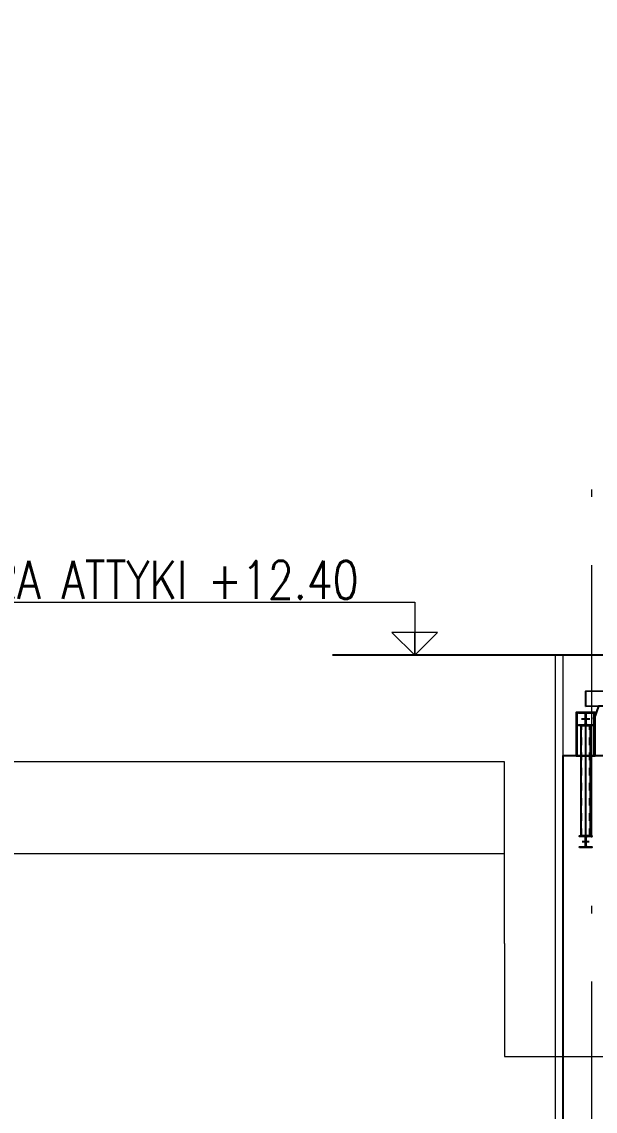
# Model space of a CAD drawing. Extents: x 6529560 to 6558080, y 5579316 to 5588131.
# Drawn here: x 6543714.84 to 6543722.41, y 5579491.43 to 5579505.82 of the extents above; entities that cross this region are included whole.
import ezdxf

# ---------------------------------------------------------------- set-up
doc = ezdxf.new("R2010")
doc.units = 0
doc.header["$MEASUREMENT"] = 0
for name, pattern in [('ACAD_ISO05W100', [33, 24, -3, 0, -3, 0, -3]), ('ACAD_ISO10W100', [18, 12, -3, 0, -3]), ('GR_SOLID', [0]), ('HIDDEN', [0.375, 0.25, -0.125])]:
    doc.linetypes.add(name, pattern=pattern)
doc.layers.get('0').update_dxf_attribs({"color": 2, "linetype": 'CONTINUOUS', "lineweight": 5})
for name, color, linetype, lineweight in [('arch_opisy', 20, 'CONTINUOUS', 13), ('arch_osie', 181, 'CONTINUOUS', 5), ('SYMBOL_N0', 7, 'GR_SOLID', 18), ('W_BETON_N6', 94, 'GR_SOLID', 18)]:
    doc.layers.add(name, color=color, linetype=linetype, lineweight=lineweight)
for name, color, linetype in [('Dachblech_Schnitt', 40, 'CONTINUOUS'), ('Kon', 3, 'CONTINUOUS'), ('KONS_KW_010T', 2, 'CONTINUOUS'), ('KONS_KW_030D', 1, 'CONTINUOUS'), ('KONS_KW_301L', 1, 'CONTINUOUS'), ('Os1', 6, 'CONTINUOUS'), ('P', 9, 'HIDDEN'), ('RASTER_1_N0', 160, 'ACAD_ISO05W100'), ('Zb', 2, 'CONTINUOUS')]:
    doc.layers.add(name, color=color, linetype=linetype)
doc.styles.add('ROMAN', font='romans.shx', dxfattribs={"width": 0.8})

# ---------------------------------------------------------------- blocks, each defined once
blk = doc.blocks.new('HA160Z')
blk.add_lwpolyline([(80, 76), (80, 67), (18, 67, 0.4142136), (3, 52), (3, -52, 0.4142136), (18, -67), (80, -67), (80, -76), (-80, -76), (-80, -67), (-18, -67, 0.4142136), (-3, -52), (-3, 52, 0.4142136), (-18, 67), (-80, 67), (-80, 76)], format="xyb", close=True)
at = {"layer": 'Os1'}
for p, q in [((-48, 0), (48, 0)), ((0, 83.6), (0, -83.6))]:
    blk.add_line(p, q, dxfattribs=at)
blk = doc.blocks.new('HA180Z')
blk.add_lwpolyline([(90, 85.5), (90, 76), (18, 76, 0.41421356), (3, 61), (3, -61, 0.41421356), (18, -76), (90, -76), (90, -85.5), (-90, -85.5), (-90, -76), (-18, -76, 0.41421356), (-3, -61), (-3, 61, 0.41421356), (-18, 76), (-90, 76), (-90, 85.5)], format="xyb", close=True)
at = {"layer": 'Os1'}
for p, q in [((-54, 0), (54, 0)), ((0, 94.05), (0, -94.05))]:
    blk.add_line(p, q, dxfattribs=at)
blk = doc.blocks.new('Z$W@#506631A6')
at = {"layer": 'Kon'}
blk.add_lwpolyline([(60, -1631), (-60, -1631), (-60, -171), (60, -171)], close=True, dxfattribs=at)
at = {"layer": 'Os1'}
blk.add_line((0, -1631), (0, -171), dxfattribs=at)
at = {"layer": 'P'}
for p, q in [((-55, -1631), (-55, -171)), ((55, -1631), (55, -171))]:
    blk.add_line(p, q, dxfattribs=at)
at = {"layer": 'Kon'}
blk.add_blockref('HA180Z', (0, -86), dxfattribs=at)
at = {"layer": 'Kon', "rotation": 180}
blk.add_blockref('HA160Z', (0, -1707), dxfattribs=at)

msp = doc.modelspace()

# ---------------------------------------------------------------- linework, layer by layer
at = {"color": 1, "extrusion": (0, 0, -1)}
msp.add_lwpolyline([(-6543713.6269, 5579498.1549), (-6543720.0264, 5579498.1549), (-6543720.0264, 5579497.4549)], dxfattribs=at)
at = {"color": 1}
for points in [[(6543720.0264, 5579497.7549), (6543719.7264, 5579497.7549), (6543720.0264, 5579497.4549), (6543720.0264, 5579497.7549)], [(6543720.0264, 5579497.7549), (6543720.0264, 5579497.4549), (6543720.3265, 5579497.7549), (6543720.0264, 5579497.7549)]]:
    msp.add_lwpolyline(points, dxfattribs=at)
at = {"layer": 'arch_opisy'}
for points, elevation in [([(6543721.2115, 5579494.2471), (6543721.2115, 5579496.0471), (6543713.4874, 5579496.0471)], -6.555), ([(6543721.2115, 5579493.6471), (6543721.2115, 5579494.8321), (6543713.4874, 5579494.8321)], -6.555), ([(6543721.2115, 5579493.6471), (6543721.2115, 5579492.1537), (6543724.1969, 5579492.1537)], -6.5181)]:
    msp.add_lwpolyline(points, dxfattribs=dict(at, elevation=elevation))
at = {"layer": 'arch_osie', "linetype": 'ACAD_ISO10W100', "ltscale": 0.3, "extrusion": (8.0265e-10, -4.94832e-09, 1), "elevation": 0}
msp.add_lwpolyline([(6543722.3652, 5579478.5458), (6543722.3652, 5579500.3799)], dxfattribs=at)
at = {"layer": 'Dachblech_Schnitt'}
msp.add_line((6543722.3749, 5579496.6992, -0.0145), (6543722.3549, 5579496.699, -0.0145), dxfattribs=at)
at = {"layer": 'Dachblech_Schnitt', "elevation": -0.0145}
msp.add_lwpolyline([(6543723.3075, 5579496.6383), (6543723.2876, 5579496.638), (6543723.2245, 5579496.7968), (6543723.0745, 5579496.7939), (6543723.0176, 5579496.6328), (6543722.9776, 5579496.632), (6543722.9145, 5579496.7908), (6543722.7646, 5579496.7879), (6543722.7077, 5579496.6268), (6543722.6677, 5579496.626), (6543722.6046, 5579496.7848), (6543722.4546, 5579496.7819), (6543722.3977, 5579496.6208), (6543722.3777, 5579496.6204)], dxfattribs=at)
at = {"layer": 'Kon'}
for p, q in [((6543722.1722, 5579496.1244, -0.0145), (6543722.1722, 5579496.6996, -0.0145)), ((6543722.3972, 5579496.1244, -0.0145), (6543722.3972, 5579496.6996, -0.0145))]:
    msp.add_line(p, q, dxfattribs=at)
at = {"layer": 'Kon', "elevation": 0.0224}
msp.add_lwpolyline([(6543722.1597, 5579496.1244), (6543722.4097, 5579496.1244), (6543722.4097, 5579496.6996), (6543722.1597, 5579496.6996)], close=True, dxfattribs=at)
at = {"layer": 'KONS_KW_301L'}
msp.add_line((6543799.9914, 5579497.4549, -6.2957), (6543721.7998, 5579497.4549, -0.0145), dxfattribs=at)
msp.add_lwpolyline([(6543722.2851, 5579496.7787), (6543722.2855, 5579496.9787), (6543733.6171, 5579497.1954), (6543733.616, 5579496.9953), (6543722.2851, 5579496.7787)], dxfattribs=at)
at = {"layer": 'Os1'}
msp.add_line((6543722.2848, 5579496.1204, -0.0145), (6543722.2848, 5579496.6956, -0.0145), dxfattribs=at)
at = {"layer": 'RASTER_1_N0'}
msp.add_line((6543721.8398, 5579497.4549, -0.0145), (6543718.9428, 5579497.4549, -0.0145), dxfattribs=at)
at = {"layer": 'SYMBOL_N0'}
for p, q in [((6543721.8398, 5579497.4549, -0.0145), (6543718.9428, 5579497.4549, -0.0145)), ((6543719.6264, 5579497.4549, -0.0145), (6543720.4264, 5579497.4549, -0.0145))]:
    msp.add_line(p, q, dxfattribs=at)
at = {"layer": 'W_BETON_N6', "elevation": -7.2944}
msp.add_lwpolyline([(6543721.9848, 5579485.2549), (6543721.8848, 5579485.2549), (6543721.8848, 5579497.4549), (6543721.9848, 5579497.4549)], close=True, dxfattribs=at)
at = {"layer": 'Zb'}
msp.add_lwpolyline([(6543722.6079, 5579484.9549), (6543722.6079, 5579496.1249), (6543721.9848, 5579496.1249), (6543721.9848, 5579484.9549)], dxfattribs=at)

# ---------------------------------------------------------------- block references
at = {"layer": 'KONS_KW_030D', "xscale": 0.0010000000006282, "yscale": 0.0010000000006282, "zscale": 0.0010000000006282}
msp.add_blockref('Z$W@#506631A6', (6543722.2847, 5579496.6996, -0.0145), dxfattribs=at)

# ---------------------------------------------------------------- texts
at = {"layer": 'KONS_KW_010T', "style": 'ROMAN', "width": 0.8}
msp.add_text('GÓRA ATTYKI +12.40', height=0.5, dxfattribs=at).set_placement((6543713.6813, 5579498.1997, -0.0145))

doc.saveas('drawing.dxf')
